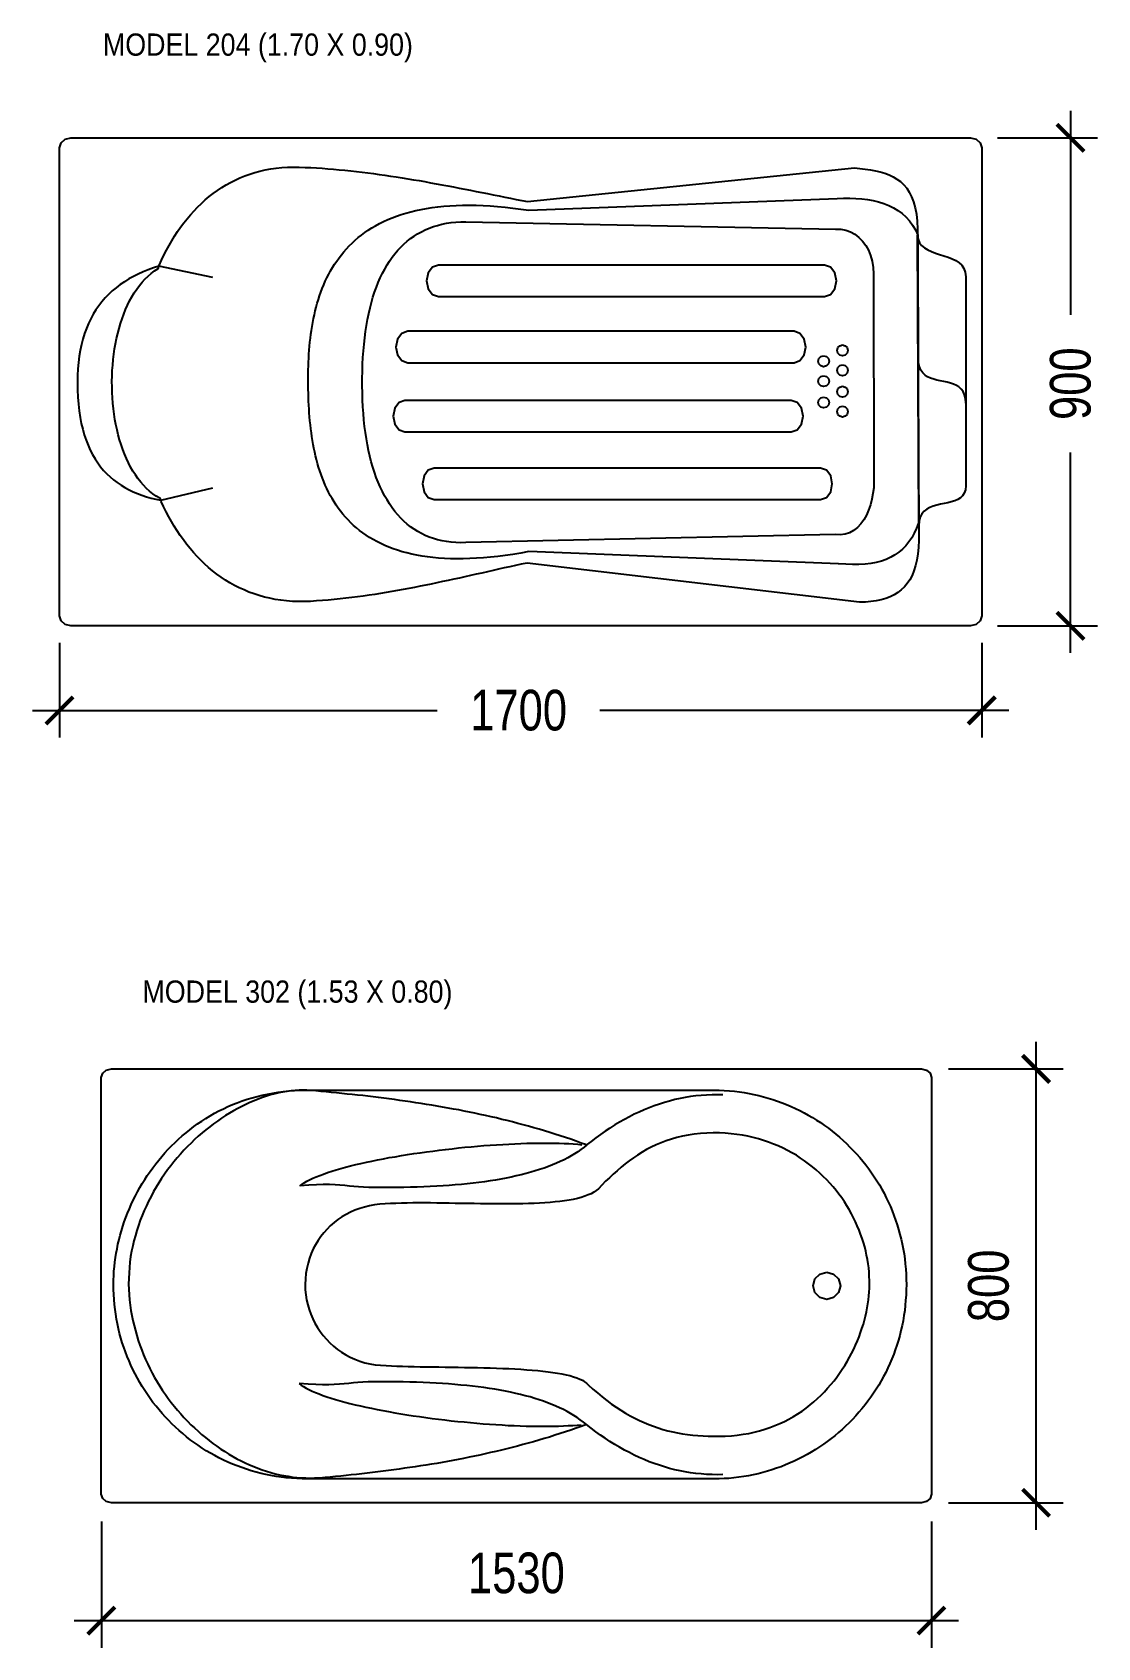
# Model space of a CAD drawing. Header units: millimetres. Extents: x 2134 to 13747, y 1479 to 10829.
# Drawn here: x 4362 to 6326, y 3702 to 6682 of the extents above; entities that cross this region are included whole.
import ezdxf
from ezdxf.enums import TextEntityAlignment as Align

# ---------------------------------------------------------------- set-up
doc = ezdxf.new("R2010")
doc.units = ezdxf.units.MM
doc.layers.add('dim', color=4, linetype='Continuous', lineweight=18)
doc.layers.add('dwgmodels.com', color=250, linetype='Continuous')
doc.layers.add('Text', color=3, linetype='Continuous', plot=False)
doc.styles.add('KOTE', font='romrust.shx', dxfattribs={"width": 0.8})
doc.styles.add('SN0', font='Arial')
doc.dimstyles.new('cad-block.com 50', dxfattribs={"dimscale": 50, "dimtxt": 1.5, "dimasz": 1, "dimexe": 1, "dimexo": 1, "dimgap": 1, "dimtad": 1, "dimdec": 0, "dimzin": 1, "dimdsep": 46, "dimtxsty": 'KOTE', "dimblk": 'ARCHTICK', "dimcen": 0, "dimdle": 1, "dimclrd": 4, "dimclre": 4, "dimclrt": 7, "dimadec": 0, "dimazin": 0, "dimtfac": 0.666667, "dimtdec": 0, "dimtix": 1, "dimtmove": 2, "dimatfit": 0, "dimfxl": 1, "dimtvp": 1, "dimtolj": 1, "dimarcsym": 0})

# ---------------------------------------------------------------- blocks, each defined once
blk = doc.blocks.new('Modelo 204')
at = {"color": 0}
for points in [[(-6.610547, 1.771655), (-0.082366, 1.771655), (-0.040875, 1.761676), (-0.011286, 1.735514), (0, 1.698829), (0, -1.698829), (-0.011286, -1.735514), (-0.040875, -1.761677), (-0.082366, -1.771656), (-6.610547, -1.771656), (-6.652038, -1.761677), (-6.681627, -1.735514), (-6.692913, -1.698829), (-6.692913, 1.698829), (-6.681627, 1.735514), (-6.652038, 1.761676), (-6.610547, 1.771655)], [(-4.952319, 1.559482), (-4.910917, 1.557925), (-4.869515, 1.555984), (-4.828113, 1.553671), (-4.786711, 1.550997), (-4.745309, 1.547973), (-4.703906, 1.544611), (-4.662504, 1.540921), (-4.621102, 1.536915), (-4.579699, 1.532604), (-4.538297, 1.527999), (-4.496894, 1.523112), (-4.455491, 1.517954), (-4.414088, 1.512536), (-4.372685, 1.506869), (-4.331282, 1.500964), (-4.289879, 1.494833), (-4.248476, 1.488487), (-4.207073, 1.481937), (-4.16567, 1.475194), (-4.124266, 1.46827), (-4.082863, 1.461176), (-4.041459, 1.453923), (-4.000056, 1.446522), (-3.958652, 1.438984), (-3.917248, 1.431322), (-3.875845, 1.423545), (-3.834441, 1.415665), (-3.793037, 1.407693), (-3.751633, 1.399641), (-3.710229, 1.39152), (-3.668825, 1.383341), (-3.627421, 1.375116), (-3.586016, 1.366854), (-3.544612, 1.358569), (-3.503208, 1.35027), (-3.461803, 1.34197), (-3.420399, 1.333679), (-3.378994, 1.325408), (-3.337589, 1.31717), (-3.296185, 1.308974), (-3.296185, 1.308974), (-0.923854, 1.555033), (-0.883938, 1.550295), (-0.845192, 1.54515), (-0.80772, 1.539302), (-0.771624, 1.532457), (-0.737009, 1.52432), (-0.703976, 1.514595), (-0.67263, 1.502988), (-0.643074, 1.489202), (-0.61541, 1.472944), (-0.589742, 1.453917), (-0.566173, 1.431828), (-0.544806, 1.40638), (-0.525745, 1.377278), (-0.509092, 1.344228), (-0.49495, 1.306934), (-0.483424, 1.265101), (-0.474616, 1.218435), (-0.468629, 1.166639), (-0.465567, 1.109419), (-0.465567, 1.109419), (-0.45587, -1.094435), (-0.456173, -1.149781), (-0.45879, -1.201304), (-0.463709, -1.249115), (-0.470916, -1.293322), (-0.480397, -1.334035), (-0.492139, -1.371363), (-0.506129, -1.405416), (-0.522353, -1.436304), (-0.540798, -1.464135), (-0.561451, -1.489019), (-0.584299, -1.511067), (-0.609327, -1.530386), (-0.636523, -1.547087), (-0.665873, -1.56128), (-0.697364, -1.573072), (-0.730982, -1.582575), (-0.766715, -1.589898), (-0.804548, -1.595149), (-0.844469, -1.598439), (-0.886464, -1.599876), (-3.300019, -1.315309), (-3.341385, -1.324217), (-3.382641, -1.333198), (-3.423796, -1.342237), (-3.464859, -1.351324), (-3.50584, -1.360443), (-3.546747, -1.369582), (-3.58759, -1.378727), (-3.628377, -1.387866), (-3.669119, -1.396985), (-3.709824, -1.406071), (-3.750501, -1.415111), (-3.79116, -1.424091), (-3.83181, -1.432999), (-3.87246, -1.441821), (-3.913118, -1.450543), (-3.953796, -1.459153), (-3.9945, -1.467638), (-4.035242, -1.475984), (-4.076029, -1.484178), (-4.116871, -1.492206), (-4.157778, -1.500056), (-4.198758, -1.507715), (-4.23982, -1.515168), (-4.280974, -1.522404), (-4.32223, -1.529408), (-4.363595, -1.536168), (-4.40508, -1.54267), (-4.446693, -1.548901), (-4.488444, -1.554848), (-4.530341, -1.560498), (-4.572395, -1.565837), (-4.614614, -1.570852), (-4.657007, -1.57553), (-4.699584, -1.579858), (-4.742354, -1.583823), (-4.785325, -1.58741), (-4.828508, -1.590608), (-4.871911, -1.593403), (-4.915543, -1.595782), (-4.915543, -1.595782), (-4.9594, -1.595663), (-5.00245, -1.593932), (-5.044692, -1.590621), (-5.086128, -1.585759), (-5.126757, -1.579377), (-5.166579, -1.571504), (-5.205594, -1.562171), (-5.243803, -1.551408), (-5.281204, -1.539246), (-5.3178, -1.525714), (-5.353588, -1.510842), (-5.388571, -1.494661), (-5.422746, -1.477202), (-5.456116, -1.458493), (-5.488679, -1.438567), (-5.520436, -1.417451), (-5.551386, -1.395178), (-5.581531, -1.371777), (-5.61087, -1.347277), (-5.639402, -1.321711), (-5.667129, -1.295107), (-5.69405, -1.267495), (-5.720165, -1.238907), (-5.745474, -1.209372), (-5.769977, -1.17892), (-5.793675, -1.147583), (-5.816568, -1.115388), (-5.838654, -1.082368), (-5.859936, -1.048552), (-5.880412, -1.013971), (-5.900083, -0.978654), (-5.918948, -0.942632), (-5.937008, -0.905935), (-5.954263, -0.868593), (-5.956834, -0.859823), (-5.959377, -0.851021), (-5.964748, -0.844695), (-5.990337, -0.829435), (-6.014941, -0.812338), (-6.038562, -0.793475), (-6.061199, -0.772918), (-6.082853, -0.750738), (-6.103525, -0.727007), (-6.123216, -0.701795), (-6.141925, -0.675175), (-6.159655, -0.647218), (-6.176405, -0.617996), (-6.192176, -0.587579), (-6.206969, -0.55604), (-6.220783, -0.523449), (-6.233621, -0.489879), (-6.245483, -0.4554), (-6.256368, -0.420085), (-6.266279, -0.384004), (-6.275215, -0.34723), (-6.283177, -0.309833), (-6.290165, -0.271885), (-6.296182, -0.233457), (-6.301226, -0.194621), (-6.305298, -0.155449), (-6.3084, -0.116012), (-6.310532, -0.076381), (-6.311694, -0.036627), (-6.311888, 0.003177), (-6.311113, 0.04296), (-6.309371, 0.082652), (-6.306661, 0.122179), (-6.302986, 0.161472), (-6.298344, 0.200458), (-6.292738, 0.239066), (-6.286167, 0.277225), (-6.278633, 0.314863), (-6.270135, 0.351908), (-6.260674, 0.38829), (-6.250252, 0.423936), (-6.238869, 0.458776), (-6.226525, 0.492738), (-6.213221, 0.525749), (-6.198957, 0.55774), (-6.183735, 0.588638), (-6.167554, 0.618373), (-6.150417, 0.646871), (-6.132322, 0.674063), (-6.113271, 0.699877), (-6.093265, 0.72424), (-6.072303, 0.747082), (-6.050388, 0.768332), (-6.027518, 0.787917), (-6.003696, 0.805766), (-5.978921, 0.821809), (-5.973677, 0.8283), (-5.97122, 0.83713), (-5.968732, 0.845931), (-5.952147, 0.883165), (-5.934754, 0.91974), (-5.916555, 0.955625), (-5.897548, 0.990789), (-5.877734, 1.025202), (-5.857113, 1.058834), (-5.835685, 1.091653), (-5.81345, 1.123631), (-5.790408, 1.154735), (-5.76656, 1.184936), (-5.741905, 1.214203), (-5.716443, 1.242506), (-5.690174, 1.269814), (-5.663099, 1.296097), (-5.635217, 1.321323), (-5.606529, 1.345464), (-5.577035, 1.368487), (-5.546734, 1.390364), (-5.515628, 1.411062), (-5.483714, 1.430553), (-5.450995, 1.448805), (-5.41747, 1.465787), (-5.383139, 1.48147), (-5.348002, 1.495822), (-5.312059, 1.508814), (-5.27531, 1.520415), (-5.237755, 1.530594), (-5.199395, 1.539321), (-5.160229, 1.546566), (-5.120258, 1.552297), (-5.079481, 1.556485), (-5.037899, 1.559099), (-4.995511, 1.560108), (-4.952319, 1.559482)], [(-3.285795, 1.246714), (-1.048252, 1.331226), (-1.002893, 1.333032), (-0.958156, 1.333319), (-0.914193, 1.331954), (-0.871156, 1.328804), (-0.829197, 1.323738), (-0.788466, 1.316622), (-0.749116, 1.307324), (-0.711299, 1.295712), (-0.675166, 1.281652), (-0.640868, 1.265012), (-0.608558, 1.24566), (-0.578387, 1.223462), (-0.550506, 1.198287), (-0.525068, 1.170002), (-0.502224, 1.138474), (-0.482126, 1.103571), (-0.464925, 1.065159), (-0.458838, -1.023518), (-0.473363, -1.062135), (-0.489775, -1.097975), (-0.508111, -1.131071), (-0.528408, -1.161455), (-0.550702, -1.18916), (-0.575031, -1.214219), (-0.601431, -1.236664), (-0.62994, -1.256529), (-0.660594, -1.273844), (-0.693431, -1.288644), (-0.728486, -1.300961), (-0.765798, -1.310827), (-0.805403, -1.318275), (-0.847337, -1.323339), (-0.891639, -1.326049), (-0.938344, -1.32644), (-0.98749, -1.324543), (-1.039114, -1.320392), (-1.039114, -1.320392), (-3.286464, -1.23262), (-3.345062, -1.243015), (-3.402226, -1.252204), (-3.457973, -1.260206), (-3.512321, -1.267039), (-3.565287, -1.272723), (-3.61689, -1.277277), (-3.667146, -1.280719), (-3.716073, -1.283069), (-3.763689, -1.284344), (-3.810012, -1.284565), (-3.855058, -1.28375), (-3.898846, -1.281919), (-3.941393, -1.279089), (-3.982716, -1.27528), (-4.022834, -1.27051), (-4.061764, -1.2648), (-4.099523, -1.258167), (-4.136129, -1.25063), (-4.171599, -1.242209), (-4.205952, -1.232922), (-4.239204, -1.222789), (-4.271374, -1.211827), (-4.302478, -1.200057), (-4.332535, -1.187497), (-4.361562, -1.174165), (-4.389576, -1.160082), (-4.416596, -1.145265), (-4.442638, -1.129733), (-4.46772, -1.113507), (-4.491861, -1.096603), (-4.515076, -1.079042), (-4.537385, -1.060843), (-4.558805, -1.042023), (-4.579352, -1.022603), (-4.599046, -1.0026), (-4.617902, -0.982035), (-4.63594, -0.960925), (-4.653176, -0.939291), (-4.669628, -0.917149), (-4.685314, -0.894521), (-4.70025, -0.871424), (-4.714456, -0.847877), (-4.727948, -0.823899), (-4.740744, -0.79951), (-4.752861, -0.774728), (-4.764318, -0.749572), (-4.775131, -0.724061), (-4.785318, -0.698214), (-4.794898, -0.67205), (-4.803886, -0.645587), (-4.812302, -0.618845), (-4.820162, -0.591842), (-4.827484, -0.564598), (-4.834286, -0.537132), (-4.840585, -0.509461), (-4.846399, -0.481606), (-4.851745, -0.453584), (-4.856641, -0.425416), (-4.861105, -0.39712), (-4.865154, -0.368714), (-4.868806, -0.340219), (-4.872078, -0.311651), (-4.874988, -0.283032), (-4.877553, -0.254379), (-4.879791, -0.225711), (-4.88172, -0.197048), (-4.883357, -0.168407), (-4.88472, -0.139809), (-4.885826, -0.111272), (-4.886693, -0.082815), (-4.887338, -0.054457), (-4.88778, -0.026216), (-4.888035, 0.001888), (-4.888035, 0.001888), (-4.888086, 0.030171), (-4.887888, 0.058587), (-4.887425, 0.087115), (-4.886679, 0.115737), (-4.885632, 0.144433), (-4.884269, 0.173185), (-4.882571, 0.201973), (-4.88052, 0.230778), (-4.878101, 0.259582), (-4.875294, 0.288364), (-4.872084, 0.317107), (-4.868452, 0.34579), (-4.864382, 0.374395), (-4.859856, 0.402903), (-4.854857, 0.431295), (-4.849368, 0.459551), (-4.84337, 0.487653), (-4.836848, 0.515581), (-4.829783, 0.543317), (-4.822158, 0.57084), (-4.813957, 0.598133), (-4.805161, 0.625176), (-4.795754, 0.65195), (-4.785717, 0.678436), (-4.775035, 0.704615), (-4.763689, 0.730467), (-4.751662, 0.755974), (-4.738937, 0.781117), (-4.725497, 0.805876), (-4.711324, 0.830233), (-4.6964, 0.854168), (-4.68071, 0.877662), (-4.664235, 0.900696), (-4.646958, 0.923252), (-4.628861, 0.945309), (-4.609929, 0.966849), (-4.590142, 0.987853), (-4.569484, 1.008302), (-4.547938, 1.028177), (-4.525485, 1.047458), (-4.50211, 1.066127), (-4.477795, 1.084164), (-4.452521, 1.10155), (-4.426273, 1.118266), (-4.399033, 1.134294), (-4.370782, 1.149614), (-4.341505, 1.164207), (-4.311184, 1.178054), (-4.279801, 1.191135), (-4.24734, 1.203432), (-4.213782, 1.214926), (-4.179111, 1.225598), (-4.143309, 1.235428), (-4.106359, 1.244397), (-4.068244, 1.252487), (-4.028946, 1.259678), (-3.988448, 1.265951), (-3.946733, 1.271287), (-3.903784, 1.275667), (-3.859582, 1.279072), (-3.814112, 1.281483), (-3.767355, 1.282881), (-3.719294, 1.283246), (-3.669912, 1.28256), (-3.619192, 1.280804), (-3.567116, 1.277957), (-3.513667, 1.274002), (-3.458827, 1.26892), (-3.402581, 1.26269), (-3.344909, 1.255295), (-3.285795, 1.246714), (-3.285795, 1.246714)], [(-3.743917, 1.16338), (-1.060752, 1.109703), (-1.023137, 1.108649), (-0.987128, 1.101749), (-0.953044, 1.089335), (-0.921202, 1.07174), (-0.891921, 1.049297), (-0.865519, 1.022339), (-0.842315, 0.991197), (-0.822625, 0.956205), (-0.80677, 0.917696), (-0.795066, 0.876001), (-0.787831, 0.831454), (-0.785385, 0.784388), (-0.782212, -0.727179), (-0.784405, -0.76913), (-0.789429, -0.811056), (-0.79727, -0.852398), (-0.807913, -0.892597), (-0.821341, -0.931092), (-0.837541, -0.967324), (-0.856495, -1.000734), (-0.87819, -1.03076), (-0.902608, -1.056844), (-0.929736, -1.078427), (-0.959558, -1.094947), (-0.992058, -1.105845), (-1.027221, -1.110562), (-1.065031, -1.108538), (-3.744653, -1.167042), (-3.780928, -1.167762), (-3.816287, -1.166821), (-3.850731, -1.164235), (-3.884263, -1.160024), (-3.916883, -1.154205), (-3.948592, -1.146797), (-3.979393, -1.137818), (-4.009287, -1.127286), (-4.038274, -1.115221), (-4.066357, -1.101639), (-4.093537, -1.086559), (-4.119814, -1.07), (-4.145191, -1.05198), (-4.169669, -1.032517), (-4.193249, -1.01163), (-4.215933, -0.989336), (-4.237722, -0.965655), (-4.258617, -0.940604), (-4.27862, -0.914201), (-4.297732, -0.886466), (-4.315955, -0.857416), (-4.33329, -0.827069), (-4.349738, -0.795445), (-4.3653, -0.76256), (-4.379979, -0.728434), (-4.393775, -0.693085), (-4.40669, -0.656531), (-4.418725, -0.61879), (-4.429881, -0.579881), (-4.440161, -0.539822), (-4.449565, -0.498632), (-4.458095, -0.456328), (-4.465751, -0.412928), (-4.472537, -0.368452), (-4.478452, -0.322918), (-4.483498, -0.276343), (-4.487677, -0.228746), (-4.49099, -0.180146), (-4.493439, -0.13056), (-4.495024, -0.080008), (-4.495748, -0.028506), (-4.495748, -0.028506), (-4.495638, 0.024682), (-4.4947, 0.076797), (-4.492931, 0.127827), (-4.490329, 0.177763), (-4.48689, 0.226594), (-4.482611, 0.27431), (-4.47749, 0.320902), (-4.471522, 0.366358), (-4.464706, 0.410669), (-4.457038, 0.453824), (-4.448516, 0.495812), (-4.439135, 0.536625), (-4.428894, 0.576252), (-4.417788, 0.614682), (-4.405816, 0.651904), (-4.392974, 0.68791), (-4.37926, 0.722689), (-4.364669, 0.75623), (-4.349199, 0.788523), (-4.332848, 0.819559), (-4.315612, 0.849326), (-4.297488, 0.877815), (-4.278473, 0.905015), (-4.258564, 0.930916), (-4.237758, 0.955509), (-4.216052, 0.978781), (-4.193443, 1.000725), (-4.169929, 1.021329), (-4.145505, 1.040582), (-4.12017, 1.058476), (-4.093919, 1.074999), (-4.066751, 1.090141), (-4.038661, 1.103893), (-4.009648, 1.116243), (-3.979708, 1.127182), (-3.948837, 1.1367), (-3.917034, 1.144785), (-3.884295, 1.151429), (-3.850616, 1.156621), (-3.815996, 1.16035), (-3.78043, 1.162606), (-3.743917, 1.16338), (-3.743917, 1.16338)], [(-0.465637, 1.066163), (-0.46208, 1.035979), (-0.452136, 1.010753), (-0.436656, 0.989804), (-0.416493, 0.972448), (-0.392498, 0.958003), (-0.365525, 0.945787), (-0.336426, 0.935118), (-0.306052, 0.925312), (-0.275256, 0.915689), (-0.24489, 0.905564), (-0.215807, 0.894256), (-0.188858, 0.881082), (-0.164895, 0.865361), (-0.144772, 0.846408), (-0.129339, 0.823543), (-0.11945, 0.796083), (-0.115956, 0.763344), (-0.115956, -0.753644), (-0.118758, -0.782854), (-0.126617, -0.806835), (-0.13894, -0.826238), (-0.15513, -0.841716), (-0.17459, -0.853919), (-0.196726, -0.863501), (-0.220942, -0.871113), (-0.246641, -0.877407), (-0.273229, -0.883035), (-0.300109, -0.888648), (-0.326684, -0.8949), (-0.352361, -0.902442), (-0.376542, -0.911925), (-0.398633, -0.924002), (-0.418036, -0.939325), (-0.434157, -0.958545), (-0.446399, -0.982315), (-0.454168, -1.011287), (-0.456866, -1.046112), (-0.456866, -1.046112), (-0.465637, 1.066163)], [(-5.972515, 0.841057), (-6.011749, 0.828312), (-6.049804, 0.814435), (-6.086662, 0.799409), (-6.122302, 0.783214), (-6.156707, 0.765833), (-6.189857, 0.747247), (-6.221733, 0.727438), (-6.252315, 0.706388), (-6.281585, 0.684078), (-6.309524, 0.660489), (-6.336112, 0.635604), (-6.36133, 0.609404), (-6.38516, 0.581871), (-6.407582, 0.552986), (-6.428577, 0.522731), (-6.448125, 0.491088), (-6.466209, 0.458038), (-6.482808, 0.423563), (-6.497904, 0.387645), (-6.511477, 0.350265), (-6.523509, 0.311406), (-6.53398, 0.271047), (-6.542871, 0.229172), (-6.550163, 0.185762), (-6.555837, 0.140798), (-6.559874, 0.094263), (-6.562255, 0.046137), (-6.56296, -0.003597)], [(-5.578882, 0.757151), (-5.972515, 0.841057)], [(-1.140161, 0.847577), (-3.943275, 0.847577), (-3.986447, 0.831909), (-4.017236, 0.790832), (-4.02898, 0.733238), (-4.02898, 0.73323), (-4.017236, 0.675636), (-3.986447, 0.634559), (-3.943275, 0.618891), (-1.140161, 0.618891), (-1.096992, 0.634559), (-1.066204, 0.675636), (-1.05446, 0.73323), (-1.05446, 0.733238), (-1.066204, 0.790832), (-1.096992, 0.831909), (-1.140161, 0.847577)], [(-1.362385, 0.367573), (-4.1655, 0.367573), (-4.20867, 0.351905), (-4.23946, 0.310828), (-4.251204, 0.253234), (-4.251204, 0.253226), (-4.23946, 0.195632), (-4.20867, 0.154555), (-4.1655, 0.138888), (-1.362385, 0.138888), (-1.319216, 0.154555), (-1.288425, 0.195632), (-1.276681, 0.253226), (-1.276681, 0.253234), (-1.288425, 0.310828), (-1.319216, 0.351905), (-1.362385, 0.367573)], [(-1.010598, 0.268191), (-0.990755, 0.262803), (-0.976617, 0.248665), (-0.971228, 0.228821), (-0.976617, 0.208978), (-0.990755, 0.19484), (-1.010598, 0.189451), (-1.030443, 0.19484), (-1.04458, 0.208978), (-1.049968, 0.228821), (-1.04458, 0.248665), (-1.030443, 0.262803), (-1.010598, 0.268191)], [(-1.14748, 0.189293), (-1.127637, 0.183905), (-1.113499, 0.169768), (-1.10811, 0.149923), (-1.113499, 0.13008), (-1.127637, 0.115942), (-1.14748, 0.110553), (-1.167325, 0.115942), (-1.181462, 0.13008), (-1.18685, 0.149923), (-1.181462, 0.169768), (-1.167325, 0.183905), (-1.14748, 0.189293)], [(-1.010598, 0.123419), (-0.990755, 0.118031), (-0.976617, 0.103894), (-0.971228, 0.084049), (-0.976617, 0.064206), (-0.990755, 0.050068), (-1.010598, 0.044679), (-1.030443, 0.050068), (-1.04458, 0.064206), (-1.049968, 0.084049), (-1.04458, 0.103894), (-1.030443, 0.118031), (-1.010598, 0.123419)], [(-0.116728, -0.15429), (-0.118869, -0.121172), (-0.125267, -0.093449), (-0.135476, -0.070546), (-0.14905, -0.05189), (-0.165543, -0.036904), (-0.184508, -0.025016), (-0.2055, -0.015649), (-0.228072, -0.00823), (-0.251778, -0.002184), (-0.276173, 0.003063), (-0.300809, 0.008087), (-0.325241, 0.013461), (-0.349023, 0.01976), (-0.371708, 0.027559), (-0.392851, 0.037433), (-0.412005, 0.049955), (-0.428724, 0.0657), (-0.442562, 0.085244), (-0.453074, 0.10916), (-0.459812, 0.138023), (-0.46233, 0.172407)], [(-1.14748, 0.044521), (-1.127637, 0.039133), (-1.113499, 0.024996), (-1.10811, 0.005151), (-1.113499, -0.014692), (-1.127637, -0.02883), (-1.14748, -0.034219), (-1.167325, -0.02883), (-1.181462, -0.014692), (-1.18685, 0.005151), (-1.181462, 0.024996), (-1.167325, 0.039133), (-1.14748, 0.044521)], [(-6.56296, -0.003597), (-6.562147, -0.058699), (-6.559717, -0.111585), (-6.555701, -0.162297), (-6.550128, -0.210875), (-6.543029, -0.257361), (-6.534433, -0.301795), (-6.524371, -0.344219), (-6.512872, -0.384674), (-6.499966, -0.423199), (-6.485683, -0.459838), (-6.470053, -0.49463), (-6.453106, -0.527617), (-6.434872, -0.558839), (-6.415381, -0.588338), (-6.394663, -0.616155), (-6.372747, -0.642331), (-6.349664, -0.666906), (-6.325444, -0.689923), (-6.300116, -0.711421), (-6.27371, -0.731442), (-6.246257, -0.750027), (-6.217787, -0.767217), (-6.188328, -0.783053), (-6.157912, -0.797576), (-6.126568, -0.810827), (-6.094326, -0.822847), (-6.061215, -0.833678), (-6.027267, -0.843359), (-5.992511, -0.851932), (-5.956976, -0.859439)], [(-1.14748, -0.110707), (-1.127637, -0.116095), (-1.113499, -0.130232), (-1.10811, -0.150077), (-1.113499, -0.16992), (-1.127637, -0.184058), (-1.14748, -0.189447), (-1.167325, -0.184058), (-1.181462, -0.16992), (-1.18685, -0.150077), (-1.181462, -0.130232), (-1.167325, -0.116095), (-1.14748, -0.110707)], [(-1.010598, -0.031809), (-0.990755, -0.037197), (-0.976617, -0.051335), (-0.971228, -0.071179), (-0.976617, -0.091022), (-0.990755, -0.10516), (-1.010598, -0.110549), (-1.030443, -0.10516), (-1.04458, -0.091022), (-1.049968, -0.071179), (-1.04458, -0.051335), (-1.030443, -0.037197), (-1.010598, -0.031809)], [(-1.382551, -0.134211), (-4.185665, -0.134211), (-4.228837, -0.149879), (-4.259626, -0.190955), (-4.27137, -0.248549), (-4.27137, -0.248557), (-4.259626, -0.306152), (-4.228837, -0.347228), (-4.185665, -0.362896), (-1.382551, -0.362896), (-1.339381, -0.347228), (-1.308591, -0.306152), (-1.296846, -0.248557), (-1.296846, -0.248549), (-1.308591, -0.190955), (-1.339381, -0.149879), (-1.382551, -0.134211)], [(-1.010598, -0.176581), (-0.990755, -0.181969), (-0.976617, -0.196106), (-0.971228, -0.215951), (-0.976617, -0.235794), (-0.990755, -0.249932), (-1.010598, -0.255321), (-1.030443, -0.249932), (-1.04458, -0.235794), (-1.049968, -0.215951), (-1.04458, -0.196106), (-1.030443, -0.181969), (-1.010598, -0.176581)], [(-1.170413, -0.625313), (-3.973527, -0.625313), (-4.016697, -0.640982), (-4.047487, -0.68206), (-4.059232, -0.739656), (-4.059232, -0.73966), (-4.047487, -0.797255), (-4.016697, -0.838333), (-3.973527, -0.854002), (-1.170413, -0.854002), (-1.127241, -0.838333), (-1.096452, -0.797255), (-1.084708, -0.73966), (-1.084708, -0.739656), (-1.096452, -0.68206), (-1.127241, -0.640982), (-1.170413, -0.625313)], [(-5.956976, -0.859439), (-5.578882, -0.769939)]]:
    blk.add_lwpolyline(points, dxfattribs=at)
blk = doc.blocks.new('_ArchTick')
at = {"color": 0, "linetype": 'ByBlock', "const_width": 0.15}
blk.add_lwpolyline([(-0.5, -0.5), (0.5, 0.5)], dxfattribs=at)
blk = doc.blocks.new('*D40')
at = {"layer": 'Defpoints', "color": 0, "transparency": 16777216}
for p in [(4412, 5605.5), (6112, 5605.5), (6112, 5431.1)]:
    blk.add_point(p, dxfattribs=at)
at = {"layer": 'dim', "color": 4, "lineweight": -2, "transparency": 16777216}
for p, q in [((4412, 5555.5), (4412, 5381.1)), ((6112, 5555.5), (6112, 5381.1)), ((4362, 5431.1), (5108.3, 5431.1)), ((6162, 5431.1), (5408.3, 5431.1))]:
    blk.add_line(p, q, dxfattribs=at)
at = {"layer": 'dim', "color": 4, "lineweight": -2, "transparency": 16777216, "xscale": 50, "yscale": 50, "zscale": 50, "rotation": 180}
blk.add_blockref('_ArchTick', (4412, 5431.1), dxfattribs=at)
at = {"layer": 'dim', "color": 4, "lineweight": -2, "transparency": 16777216, "xscale": 50, "yscale": 50, "zscale": 50}
blk.add_blockref('_ArchTick', (6112, 5431.1), dxfattribs=at)
at = {"layer": 'dim', "color": 7, "transparency": 16777216, "insert": (5258.3, 5431.1), "char_height": 75, "attachment_point": 5, "style": 'KOTE'}
blk.add_mtext('\\A1;1700', dxfattribs=at)
blk = doc.blocks.new('*D41')
at = {"layer": 'Defpoints', "color": 0, "transparency": 16777216}
for p in [(6091.1, 6487), (6091.1, 5587), (6275.6, 5587)]:
    blk.add_point(p, dxfattribs=at)
at = {"layer": 'dim', "color": 4, "lineweight": -2, "transparency": 16777216}
for p, q in [((6275.6, 6537), (6275.6, 6160.9)), ((6141.1, 6487), (6325.6, 6487)), ((6275.6, 5537), (6275.6, 5906.6)), ((6141.1, 5587), (6325.6, 5587))]:
    blk.add_line(p, q, dxfattribs=at)
at = {"layer": 'dim', "color": 4, "lineweight": -2, "transparency": 16777216, "xscale": 50, "yscale": 50, "zscale": 50}
for p, rotation in [((6275.6, 6487), 90), ((6275.6, 5587), 270)]:
    blk.add_blockref('_ArchTick', p, dxfattribs=dict(at, rotation=rotation))
at = {"layer": 'dim', "color": 7, "transparency": 16777216, "insert": (6275.6, 6033.7), "char_height": 75, "attachment_point": 5, "rotation": 90, "style": 'KOTE'}
blk.add_mtext('\\A1;900', dxfattribs=at)
blk = doc.blocks.new('modelo 302')
at = {"color": 0}
for points in [[(-5.951, 1.575), (-0.072, 1.575), (-0.036, 1.566), (-0.01, 1.544), (0, 1.513), (0, -1.513), (-0.01, -1.544), (-0.036, -1.566), (-0.072, -1.575), (-5.951, -1.575), (-5.988, -1.566), (-6.014, -1.544), (-6.024, -1.513), (-6.024, 1.513), (-6.014, 1.544), (-5.988, 1.566), (-5.951, 1.575)], [(-4.539, 1.421), (-1.577, 1.421), (-1.54, 1.42), (-1.503, 1.419), (-1.466, 1.416), (-1.43, 1.413), (-1.394, 1.408), (-1.358, 1.403), (-1.323, 1.397), (-1.288, 1.39), (-1.253, 1.382), (-1.218, 1.373), (-1.184, 1.364), (-1.15, 1.353), (-1.117, 1.342), (-1.084, 1.33), (-1.051, 1.317), (-1.019, 1.303), (-0.987, 1.288), (-0.955, 1.273), (-0.924, 1.257), (-0.894, 1.24), (-0.864, 1.222), (-0.834, 1.204), (-0.805, 1.185), (-0.776, 1.165), (-0.748, 1.145), (-0.721, 1.124), (-0.694, 1.102), (-0.667, 1.079), (-0.641, 1.056), (-0.616, 1.033), (-0.591, 1.008), (-0.567, 0.983), (-0.543, 0.958), (-0.52, 0.932), (-0.498, 0.905), (-0.476, 0.878), (-0.455, 0.85), (-0.435, 0.821), (-0.415, 0.792), (-0.397, 0.763), (-0.378, 0.733), (-0.361, 0.703), (-0.344, 0.672), (-0.328, 0.64), (-0.313, 0.609), (-0.298, 0.576), (-0.285, 0.544), (-0.272, 0.511), (-0.26, 0.477), (-0.249, 0.443), (-0.238, 0.409), (-0.229, 0.374), (-0.22, 0.339), (-0.212, 0.304), (-0.205, 0.268), (-0.199, 0.232), (-0.194, 0.195), (-0.19, 0.159), (-0.186, 0.122), (-0.184, 0.085), (-0.183, 0.047), (-0.182, 0.009), (-0.182, 0.009), (-0.183, -0.029), (-0.184, -0.067), (-0.187, -0.105), (-0.19, -0.143), (-0.194, -0.18), (-0.2, -0.216), (-0.206, -0.253), (-0.213, -0.289), (-0.221, -0.325), (-0.23, -0.36), (-0.239, -0.395), (-0.25, -0.43), (-0.262, -0.464), (-0.274, -0.497), (-0.287, -0.531), (-0.301, -0.564), (-0.316, -0.596), (-0.331, -0.628), (-0.348, -0.659), (-0.365, -0.69), (-0.382, -0.721), (-0.401, -0.75), (-0.42, -0.78), (-0.44, -0.809), (-0.461, -0.837), (-0.482, -0.865), (-0.504, -0.892), (-0.526, -0.918), (-0.549, -0.944), (-0.573, -0.97), (-0.598, -0.995), (-0.623, -1.019), (-0.648, -1.042), (-0.674, -1.065), (-0.701, -1.088), (-0.728, -1.109), (-0.756, -1.13), (-0.784, -1.15), (-0.813, -1.17), (-0.842, -1.189), (-0.872, -1.207), (-0.902, -1.224), (-0.932, -1.241), (-0.963, -1.257), (-0.995, -1.272), (-1.026, -1.286), (-1.058, -1.3), (-1.091, -1.313), (-1.124, -1.325), (-1.157, -1.336), (-1.19, -1.346), (-1.224, -1.356), (-1.258, -1.364), (-1.293, -1.372), (-1.327, -1.379), (-1.362, -1.385), (-1.398, -1.39), (-1.433, -1.394), (-1.469, -1.398), (-1.504, -1.4), (-1.54, -1.402), (-1.577, -1.402), (-1.577, -1.402), (-4.528, -1.402), (-4.567, -1.402), (-4.606, -1.4), (-4.644, -1.397), (-4.682, -1.394), (-4.719, -1.389), (-4.756, -1.384), (-4.793, -1.377), (-4.83, -1.37), (-4.865, -1.362), (-4.901, -1.353), (-4.936, -1.343), (-4.971, -1.332), (-5.005, -1.32), (-5.039, -1.307), (-5.072, -1.294), (-5.105, -1.28), (-5.138, -1.265), (-5.17, -1.249), (-5.201, -1.232), (-5.232, -1.215), (-5.262, -1.197), (-5.292, -1.178), (-5.321, -1.158), (-5.35, -1.138), (-5.378, -1.117), (-5.406, -1.096), (-5.433, -1.073), (-5.46, -1.05), (-5.485, -1.027), (-5.511, -1.003), (-5.535, -0.978), (-5.559, -0.953), (-5.583, -0.927), (-5.605, -0.9), (-5.627, -0.873), (-5.649, -0.846), (-5.669, -0.818), (-5.689, -0.789), (-5.709, -0.76), (-5.727, -0.731), (-5.745, -0.701), (-5.762, -0.67), (-5.779, -0.639), (-5.794, -0.608), (-5.809, -0.577), (-5.823, -0.544), (-5.836, -0.512), (-5.849, -0.479), (-5.861, -0.446), (-5.872, -0.413), (-5.882, -0.379), (-5.891, -0.345), (-5.899, -0.311), (-5.907, -0.276), (-5.913, -0.241), (-5.919, -0.206), (-5.924, -0.171), (-5.928, -0.135), (-5.931, -0.099), (-5.934, -0.063), (-5.935, -0.027), (-5.935, 0.009), (-5.935, 0.009), (-5.935, 0.042), (-5.934, 0.074), (-5.932, 0.107), (-5.929, 0.14), (-5.925, 0.172), (-5.921, 0.205), (-5.916, 0.238), (-5.91, 0.27), (-5.903, 0.303), (-5.895, 0.336), (-5.887, 0.368), (-5.878, 0.4), (-5.868, 0.433), (-5.857, 0.465), (-5.846, 0.497), (-5.833, 0.528), (-5.82, 0.56), (-5.807, 0.591), (-5.792, 0.622), (-5.777, 0.653), (-5.761, 0.683), (-5.744, 0.713), (-5.727, 0.743), (-5.708, 0.772), (-5.69, 0.801), (-5.67, 0.83), (-5.65, 0.858), (-5.629, 0.886), (-5.607, 0.913), (-5.585, 0.94), (-5.562, 0.966), (-5.538, 0.992), (-5.514, 1.017), (-5.489, 1.042), (-5.463, 1.066), (-5.436, 1.089), (-5.409, 1.112), (-5.382, 1.134), (-5.353, 1.156), (-5.325, 1.177), (-5.295, 1.197), (-5.265, 1.216), (-5.234, 1.235), (-5.203, 1.253), (-5.171, 1.27), (-5.138, 1.286), (-5.105, 1.302), (-5.071, 1.316), (-5.037, 1.33), (-5.002, 1.343), (-4.966, 1.355), (-4.93, 1.366), (-4.893, 1.376), (-4.856, 1.385), (-4.818, 1.393), (-4.78, 1.4), (-4.741, 1.407), (-4.702, 1.412), (-4.662, 1.416), (-4.622, 1.418), (-4.581, 1.42), (-4.539, 1.421), (-4.539, 1.421)], [(-4.505, 1.419), (-4.533, 1.42), (-4.561, 1.421), (-4.589, 1.42), (-4.618, 1.418), (-4.647, 1.415), (-4.676, 1.412), (-4.706, 1.407), (-4.735, 1.401), (-4.765, 1.394), (-4.795, 1.386), (-4.825, 1.377), (-4.855, 1.367), (-4.885, 1.356), (-4.915, 1.344), (-4.945, 1.331), (-4.974, 1.318), (-5.004, 1.303), (-5.034, 1.288), (-5.064, 1.271), (-5.093, 1.254), (-5.122, 1.236), (-5.151, 1.217), (-5.18, 1.197), (-5.209, 1.177), (-5.237, 1.155), (-5.265, 1.133), (-5.293, 1.11), (-5.32, 1.087), (-5.347, 1.062), (-5.373, 1.037), (-5.399, 1.011), (-5.424, 0.985), (-5.449, 0.957), (-5.473, 0.929), (-5.497, 0.901), (-5.52, 0.872), (-5.543, 0.842), (-5.565, 0.811), (-5.586, 0.78), (-5.606, 0.749), (-5.626, 0.716), (-5.645, 0.684), (-5.663, 0.65), (-5.681, 0.616), (-5.697, 0.582), (-5.713, 0.547), (-5.728, 0.512), (-5.742, 0.476), (-5.755, 0.439), (-5.767, 0.403), (-5.777, 0.366), (-5.787, 0.328), (-5.796, 0.29), (-5.804, 0.251), (-5.811, 0.213), (-5.816, 0.173), (-5.82, 0.134), (-5.823, 0.094), (-5.825, 0.054), (-5.826, 0.013)], [(-2.503, 1.023), (-2.541, 1.037), (-2.579, 1.051), (-2.617, 1.064), (-2.655, 1.077), (-2.693, 1.089), (-2.732, 1.102), (-2.77, 1.114), (-2.808, 1.126), (-2.847, 1.137), (-2.886, 1.148), (-2.924, 1.159), (-2.963, 1.17), (-3.002, 1.18), (-3.041, 1.19), (-3.079, 1.2), (-3.118, 1.209), (-3.157, 1.219), (-3.196, 1.228), (-3.235, 1.236), (-3.274, 1.245), (-3.313, 1.253), (-3.352, 1.261), (-3.391, 1.269), (-3.43, 1.277), (-3.469, 1.284), (-3.508, 1.291), (-3.547, 1.298), (-3.586, 1.305), (-3.625, 1.312), (-3.663, 1.318), (-3.702, 1.324), (-3.741, 1.33), (-3.78, 1.336), (-3.819, 1.342), (-3.857, 1.347), (-3.896, 1.352), (-3.935, 1.357), (-3.973, 1.362), (-4.012, 1.367), (-4.05, 1.372), (-4.089, 1.377), (-4.127, 1.381), (-4.165, 1.385), (-4.203, 1.389), (-4.241, 1.393), (-4.279, 1.397), (-4.317, 1.401), (-4.355, 1.405), (-4.392, 1.408), (-4.43, 1.412), (-4.467, 1.415), (-4.505, 1.419)], [(-1.514, 1.386), (-1.553, 1.387), (-1.592, 1.387), (-1.632, 1.385), (-1.67, 1.383), (-1.709, 1.379), (-1.748, 1.374), (-1.786, 1.367), (-1.824, 1.36), (-1.862, 1.352), (-1.9, 1.342), (-1.937, 1.332), (-1.974, 1.32), (-2.011, 1.307), (-2.048, 1.293), (-2.084, 1.278), (-2.121, 1.262), (-2.157, 1.246), (-2.192, 1.228), (-2.228, 1.209), (-2.263, 1.189), (-2.298, 1.168), (-2.333, 1.146), (-2.367, 1.123), (-2.402, 1.1), (-2.436, 1.075), (-2.469, 1.049), (-2.503, 1.023)], [(-0.45, 0.009), (-0.45, 0.039), (-0.451, 0.069), (-0.452, 0.099), (-0.455, 0.13), (-0.459, 0.16), (-0.464, 0.191), (-0.47, 0.222), (-0.477, 0.252), (-0.484, 0.283), (-0.493, 0.314), (-0.503, 0.344), (-0.514, 0.375), (-0.525, 0.405), (-0.538, 0.435), (-0.551, 0.465), (-0.566, 0.495), (-0.581, 0.524), (-0.597, 0.554), (-0.614, 0.582), (-0.632, 0.611), (-0.651, 0.639), (-0.671, 0.666), (-0.692, 0.693), (-0.714, 0.72), (-0.737, 0.745), (-0.76, 0.771), (-0.785, 0.795), (-0.81, 0.819), (-0.836, 0.843), (-0.863, 0.865), (-0.891, 0.887), (-0.92, 0.908), (-0.95, 0.928), (-0.98, 0.948), (-1.012, 0.966), (-1.044, 0.984), (-1.077, 1), (-1.111, 1.016), (-1.146, 1.03), (-1.182, 1.043), (-1.218, 1.056), (-1.255, 1.067), (-1.294, 1.077), (-1.332, 1.086), (-1.372, 1.093), (-1.413, 1.099), (-1.454, 1.104), (-1.496, 1.108), (-1.539, 1.11), (-1.583, 1.111), (-1.583, 1.111), (-1.631, 1.109), (-1.677, 1.106), (-1.722, 1.101), (-1.765, 1.095), (-1.807, 1.087), (-1.848, 1.077), (-1.887, 1.066), (-1.925, 1.053), (-1.962, 1.039), (-1.998, 1.024), (-2.033, 1.007), (-2.067, 0.989), (-2.1, 0.97), (-2.132, 0.95), (-2.163, 0.929), (-2.193, 0.908), (-2.223, 0.885), (-2.252, 0.861), (-2.281, 0.836), (-2.309, 0.811), (-2.336, 0.785), (-2.364, 0.759), (-2.391, 0.732), (-2.417, 0.704), (-2.417, 0.704), (-2.433, 0.692), (-2.451, 0.68), (-2.47, 0.669), (-2.492, 0.66), (-2.516, 0.651), (-2.542, 0.642), (-2.569, 0.635), (-2.599, 0.628), (-2.629, 0.623), (-2.662, 0.617), (-2.696, 0.613), (-2.731, 0.609), (-2.767, 0.605), (-2.805, 0.603), (-2.844, 0.6), (-2.883, 0.598), (-2.924, 0.597), (-2.966, 0.596), (-3.008, 0.595), (-3.051, 0.595), (-3.094, 0.595), (-3.139, 0.595), (-3.183, 0.595), (-3.228, 0.595), (-3.273, 0.596), (-3.318, 0.597), (-3.364, 0.598), (-3.409, 0.598), (-3.455, 0.599), (-3.5, 0.6), (-3.545, 0.601), (-3.59, 0.601), (-3.634, 0.602), (-3.678, 0.602), (-3.721, 0.602), (-3.763, 0.602), (-3.805, 0.601), (-3.846, 0.6), (-3.886, 0.599), (-3.925, 0.597), (-3.925, 0.597), (-3.964, 0.596), (-4.003, 0.593), (-4.041, 0.588), (-4.078, 0.581), (-4.114, 0.572), (-4.149, 0.561), (-4.183, 0.549), (-4.216, 0.534), (-4.248, 0.518), (-4.278, 0.5), (-4.307, 0.481), (-4.335, 0.459), (-4.362, 0.437), (-4.386, 0.412), (-4.41, 0.386), (-4.431, 0.359), (-4.451, 0.33), (-4.47, 0.299), (-4.486, 0.268), (-4.501, 0.235), (-4.513, 0.2), (-4.524, 0.164), (-4.532, 0.127), (-4.539, 0.089), (-4.543, 0.05), (-4.545, 0.009), (-4.545, 0.009), (-4.544, -0.028), (-4.54, -0.065), (-4.534, -0.101), (-4.526, -0.137), (-4.516, -0.172), (-4.504, -0.206), (-4.49, -0.239), (-4.474, -0.271), (-4.456, -0.302), (-4.436, -0.332), (-4.414, -0.361), (-4.39, -0.388), (-4.365, -0.414), (-4.339, -0.438), (-4.311, -0.461), (-4.281, -0.482), (-4.25, -0.501), (-4.217, -0.518), (-4.184, -0.533), (-4.149, -0.547), (-4.112, -0.558), (-4.075, -0.567), (-4.037, -0.573), (-3.997, -0.577), (-3.957, -0.579), (-3.919, -0.581), (-3.879, -0.582), (-3.838, -0.584), (-3.796, -0.585), (-3.754, -0.586), (-3.71, -0.587), (-3.665, -0.588), (-3.62, -0.588), (-3.574, -0.589), (-3.528, -0.59), (-3.482, -0.59), (-3.435, -0.591), (-3.388, -0.592), (-3.341, -0.593), (-3.294, -0.594), (-3.248, -0.595), (-3.202, -0.596), (-3.156, -0.598), (-3.111, -0.599), (-3.066, -0.601), (-3.022, -0.603), (-2.979, -0.606), (-2.937, -0.609), (-2.897, -0.612), (-2.857, -0.615), (-2.819, -0.619), (-2.782, -0.624), (-2.747, -0.628), (-2.713, -0.634), (-2.681, -0.639), (-2.651, -0.646), (-2.623, -0.652), (-2.597, -0.66), (-2.574, -0.668), (-2.552, -0.677), (-2.533, -0.686), (-2.517, -0.696), (-2.503, -0.706), (-2.492, -0.718), (-2.458, -0.749), (-2.423, -0.778), (-2.389, -0.806), (-2.356, -0.833), (-2.322, -0.858), (-2.288, -0.881), (-2.254, -0.903), (-2.221, -0.924), (-2.187, -0.943), (-2.153, -0.961), (-2.119, -0.978), (-2.085, -0.993), (-2.051, -1.007), (-2.017, -1.02), (-1.983, -1.032), (-1.948, -1.042), (-1.913, -1.052), (-1.877, -1.06), (-1.842, -1.068), (-1.806, -1.074), (-1.769, -1.079), (-1.732, -1.084), (-1.695, -1.087), (-1.657, -1.09), (-1.619, -1.091), (-1.58, -1.092), (-1.54, -1.092), (-1.54, -1.092), (-1.496, -1.091), (-1.452, -1.088), (-1.409, -1.084), (-1.367, -1.078), (-1.326, -1.071), (-1.286, -1.063), (-1.247, -1.053), (-1.209, -1.041), (-1.172, -1.029), (-1.136, -1.015), (-1.101, -1), (-1.067, -0.984), (-1.034, -0.967), (-1.001, -0.948), (-0.97, -0.929), (-0.939, -0.909), (-0.91, -0.888), (-0.881, -0.865), (-0.854, -0.843), (-0.827, -0.819), (-0.801, -0.794), (-0.776, -0.769), (-0.753, -0.744), (-0.73, -0.717), (-0.707, -0.69), (-0.686, -0.663), (-0.666, -0.635), (-0.647, -0.606), (-0.628, -0.578), (-0.611, -0.549), (-0.594, -0.519), (-0.579, -0.49), (-0.564, -0.46), (-0.55, -0.43), (-0.537, -0.4), (-0.525, -0.369), (-0.514, -0.339), (-0.504, -0.309), (-0.494, -0.279), (-0.486, -0.249), (-0.478, -0.219), (-0.472, -0.189), (-0.466, -0.16), (-0.461, -0.131), (-0.457, -0.102), (-0.454, -0.073), (-0.452, -0.045), (-0.45, -0.018), (-0.45, 0.009), (-0.45, 0.009)], [(-4.583, 0.726), (-4.569, 0.737), (-4.552, 0.748), (-4.533, 0.759), (-4.512, 0.77), (-4.49, 0.781), (-4.465, 0.791), (-4.439, 0.802), (-4.412, 0.812), (-4.382, 0.822), (-4.352, 0.832), (-4.319, 0.842), (-4.286, 0.852), (-4.251, 0.861), (-4.215, 0.871), (-4.178, 0.88), (-4.14, 0.889), (-4.1, 0.898), (-4.06, 0.906), (-4.019, 0.915), (-3.977, 0.923), (-3.934, 0.931), (-3.891, 0.938), (-3.846, 0.946), (-3.802, 0.953), (-3.757, 0.96), (-3.711, 0.967), (-3.665, 0.973), (-3.619, 0.979), (-3.573, 0.985), (-3.526, 0.991), (-3.479, 0.996), (-3.433, 1.001), (-3.386, 1.006), (-3.34, 1.01), (-3.293, 1.014), (-3.247, 1.018), (-3.202, 1.021), (-3.156, 1.025), (-3.111, 1.027), (-3.067, 1.03), (-3.023, 1.032), (-2.98, 1.034), (-2.937, 1.035), (-2.896, 1.036), (-2.855, 1.037), (-2.815, 1.037), (-2.776, 1.037), (-2.738, 1.037), (-2.702, 1.036), (-2.666, 1.034), (-2.632, 1.033), (-2.599, 1.031), (-2.567, 1.028), (-2.537, 1.025)], [(-2.5, 1.023), (-2.521, 1.006), (-2.543, 0.99), (-2.566, 0.974), (-2.589, 0.959), (-2.614, 0.944), (-2.639, 0.93), (-2.666, 0.916), (-2.693, 0.903), (-2.721, 0.891), (-2.75, 0.878), (-2.78, 0.867), (-2.811, 0.855), (-2.843, 0.845), (-2.875, 0.834), (-2.908, 0.825), (-2.942, 0.815), (-2.977, 0.806), (-3.013, 0.798), (-3.049, 0.79), (-3.086, 0.782), (-3.124, 0.775), (-3.163, 0.768), (-3.203, 0.762), (-3.243, 0.756), (-3.284, 0.751), (-3.326, 0.746), (-3.368, 0.741), (-3.411, 0.737), (-3.455, 0.733), (-3.499, 0.729), (-3.544, 0.726), (-3.59, 0.723), (-3.637, 0.721), (-3.684, 0.719), (-3.732, 0.717), (-3.78, 0.716), (-3.829, 0.715), (-3.878, 0.715), (-3.929, 0.714), (-3.979, 0.714), (-4.031, 0.715), (-4.083, 0.715)], [(-4.083, 0.715), (-4.121, 0.717), (-4.157, 0.719), (-4.191, 0.722), (-4.224, 0.725), (-4.257, 0.728), (-4.292, 0.731), (-4.328, 0.733), (-4.369, 0.735), (-4.413, 0.735), (-4.463, 0.734), (-4.519, 0.731), (-4.583, 0.726)], [(-5.826, 0.013), (-5.825, -0.025), (-5.822, -0.064), (-5.819, -0.102), (-5.814, -0.14), (-5.809, -0.178), (-5.802, -0.215), (-5.795, -0.252), (-5.786, -0.288), (-5.777, -0.325), (-5.767, -0.361), (-5.756, -0.396), (-5.744, -0.431), (-5.731, -0.466), (-5.717, -0.501), (-5.703, -0.535), (-5.687, -0.568), (-5.671, -0.601), (-5.654, -0.634), (-5.637, -0.666), (-5.618, -0.697), (-5.599, -0.728), (-5.579, -0.759), (-5.559, -0.789), (-5.538, -0.818), (-5.516, -0.847), (-5.494, -0.876), (-5.471, -0.903), (-5.448, -0.93), (-5.424, -0.957), (-5.399, -0.983), (-5.374, -1.008), (-5.348, -1.032), (-5.322, -1.056), (-5.296, -1.08), (-5.269, -1.102), (-5.242, -1.124), (-5.214, -1.145), (-5.186, -1.165), (-5.157, -1.185), (-5.128, -1.203), (-5.099, -1.221), (-5.07, -1.239), (-5.04, -1.255), (-5.01, -1.271), (-4.98, -1.285), (-4.949, -1.299), (-4.918, -1.312), (-4.887, -1.324), (-4.856, -1.335), (-4.825, -1.346), (-4.794, -1.355), (-4.762, -1.364), (-4.731, -1.371), (-4.699, -1.378), (-4.667, -1.383), (-4.635, -1.388), (-4.604, -1.391), (-4.572, -1.394), (-4.54, -1.395), (-4.508, -1.396), (-4.477, -1.395), (-4.445, -1.394), (-4.413, -1.391)], [(-0.76, 0.099), (-0.71, 0.085), (-0.675, 0.05), (-0.661, 0), (-0.675, -0.049), (-0.71, -0.085), (-0.76, -0.098), (-0.809, -0.085), (-0.845, -0.049), (-0.858, 0), (-0.845, 0.05), (-0.809, 0.085), (-0.76, 0.099)], [(-4.087, -0.698), (-4.126, -0.7), (-4.162, -0.702), (-4.195, -0.705), (-4.228, -0.708), (-4.262, -0.711), (-4.296, -0.714), (-4.333, -0.716), (-4.373, -0.718), (-4.418, -0.718), (-4.468, -0.717), (-4.524, -0.714), (-4.588, -0.709)], [(-2.505, -1.005), (-2.526, -0.989), (-2.548, -0.973), (-2.57, -0.957), (-2.594, -0.942), (-2.619, -0.927), (-2.644, -0.913), (-2.67, -0.899), (-2.698, -0.886), (-2.726, -0.873), (-2.755, -0.861), (-2.785, -0.85), (-2.815, -0.838), (-2.847, -0.828), (-2.879, -0.817), (-2.913, -0.807), (-2.947, -0.798), (-2.982, -0.789), (-3.017, -0.781), (-3.054, -0.773), (-3.091, -0.765), (-3.129, -0.758), (-3.168, -0.751), (-3.207, -0.745), (-3.247, -0.739), (-3.288, -0.734), (-3.33, -0.729), (-3.372, -0.724), (-3.416, -0.72), (-3.459, -0.716), (-3.504, -0.712), (-3.549, -0.709), (-3.595, -0.706), (-3.641, -0.704), (-3.688, -0.702), (-3.736, -0.7), (-3.784, -0.699), (-3.833, -0.698), (-3.883, -0.697), (-3.933, -0.697), (-3.984, -0.697), (-4.035, -0.698), (-4.087, -0.698)], [(-4.588, -0.709), (-4.573, -0.72), (-4.556, -0.731), (-4.537, -0.742), (-4.517, -0.753), (-4.494, -0.764), (-4.47, -0.774), (-4.444, -0.785), (-4.416, -0.795), (-4.387, -0.805), (-4.356, -0.815), (-4.324, -0.825), (-4.29, -0.835), (-4.256, -0.844), (-4.22, -0.854), (-4.182, -0.863), (-4.144, -0.872), (-4.105, -0.881), (-4.064, -0.889), (-4.023, -0.897), (-3.981, -0.906), (-3.939, -0.913), (-3.895, -0.921), (-3.851, -0.929), (-3.806, -0.936), (-3.761, -0.943), (-3.716, -0.949), (-3.67, -0.956), (-3.624, -0.962), (-3.577, -0.968), (-3.531, -0.973), (-3.484, -0.979), (-3.437, -0.984), (-3.391, -0.988), (-3.344, -0.993), (-3.298, -0.997), (-3.252, -1.001), (-3.206, -1.004), (-3.161, -1.007), (-3.116, -1.01), (-3.071, -1.013), (-3.028, -1.015), (-2.984, -1.017), (-2.942, -1.018), (-2.9, -1.019), (-2.859, -1.02), (-2.819, -1.02), (-2.781, -1.02), (-2.743, -1.019), (-2.706, -1.018), (-2.67, -1.017), (-2.636, -1.015), (-2.603, -1.013), (-2.572, -1.011), (-2.542, -1.008)], [(-2.503, -1.007), (-2.541, -1.021), (-2.579, -1.034), (-2.617, -1.047), (-2.656, -1.06), (-2.694, -1.073), (-2.733, -1.085), (-2.771, -1.098), (-2.81, -1.109), (-2.848, -1.121), (-2.887, -1.132), (-2.926, -1.143), (-2.965, -1.153), (-3.004, -1.164), (-3.043, -1.174), (-3.082, -1.184), (-3.121, -1.193), (-3.16, -1.202), (-3.199, -1.211), (-3.238, -1.22), (-3.277, -1.229), (-3.316, -1.237), (-3.355, -1.245), (-3.395, -1.253), (-3.434, -1.26), (-3.473, -1.268), (-3.512, -1.275), (-3.551, -1.282), (-3.59, -1.289), (-3.629, -1.295), (-3.668, -1.302), (-3.707, -1.308), (-3.746, -1.314), (-3.785, -1.32), (-3.824, -1.325), (-3.863, -1.331), (-3.902, -1.336), (-3.941, -1.341), (-3.979, -1.346), (-4.018, -1.351), (-4.057, -1.356), (-4.095, -1.36), (-4.134, -1.365), (-4.172, -1.369), (-4.21, -1.373), (-4.248, -1.377), (-4.287, -1.381), (-4.325, -1.385), (-4.362, -1.388), (-4.4, -1.392), (-4.438, -1.396), (-4.476, -1.399), (-4.513, -1.402)], [(-1.514, -1.37), (-1.553, -1.371), (-1.592, -1.37), (-1.632, -1.369), (-1.67, -1.366), (-1.709, -1.362), (-1.748, -1.357), (-1.786, -1.351), (-1.824, -1.344), (-1.862, -1.335), (-1.9, -1.326), (-1.937, -1.315), (-1.974, -1.303), (-2.011, -1.291), (-2.048, -1.277), (-2.084, -1.262), (-2.121, -1.246), (-2.157, -1.229), (-2.192, -1.211), (-2.228, -1.192), (-2.263, -1.172), (-2.298, -1.152), (-2.333, -1.13), (-2.367, -1.107), (-2.402, -1.083), (-2.436, -1.059), (-2.469, -1.033), (-2.503, -1.007)]]:
    blk.add_lwpolyline(points, dxfattribs=at)
blk = doc.blocks.new('*D48')
at = {"layer": 'Defpoints', "color": 0, "transparency": 16777216}
for p in [(4489.2, 3985.4), (6019.2, 3985.4), (6019.2, 3752.4)]:
    blk.add_point(p, dxfattribs=at)
at = {"layer": 'dim', "color": 4, "lineweight": -2, "transparency": 16777216}
for p, q in [((4489.2, 3935.4), (4489.2, 3702.4)), ((6019.2, 3935.4), (6019.2, 3702.4)), ((4439.2, 3752.4), (6069.2, 3752.4))]:
    blk.add_line(p, q, dxfattribs=at)
at = {"layer": 'dim', "color": 4, "lineweight": -2, "transparency": 16777216, "xscale": 50, "yscale": 50, "zscale": 50, "rotation": 180}
blk.add_blockref('_ArchTick', (4489.2, 3752.4), dxfattribs=at)
at = {"layer": 'dim', "color": 4, "lineweight": -2, "transparency": 16777216, "xscale": 50, "yscale": 50, "zscale": 50}
blk.add_blockref('_ArchTick', (6019.2, 3752.4), dxfattribs=at)
at = {"layer": 'dim', "color": 7, "transparency": 16777216, "insert": (5254.2, 3839.9), "char_height": 75, "attachment_point": 5, "style": 'KOTE'}
blk.add_mtext('\\A1;1530', dxfattribs=at)
blk = doc.blocks.new('*D49')
at = {"layer": 'Defpoints', "color": 0, "transparency": 16777216}
for p in [(6000.9, 4769.8), (6212.2, 4769.8), (6000.9, 3969.8)]:
    blk.add_point(p, dxfattribs=at)
at = {"layer": 'dim', "color": 4, "lineweight": -2, "transparency": 16777216}
for p, q in [((6212.2, 3919.8), (6212.2, 4819.8)), ((6050.9, 4769.8), (6262.2, 4769.8)), ((6050.9, 3969.8), (6262.2, 3969.8))]:
    blk.add_line(p, q, dxfattribs=at)
at = {"layer": 'dim', "color": 4, "lineweight": -2, "transparency": 16777216, "xscale": 50, "yscale": 50, "zscale": 50}
for p, rotation in [((6212.2, 4769.8), 90), ((6212.2, 3969.8), 270)]:
    blk.add_blockref('_ArchTick', p, dxfattribs=dict(at, rotation=rotation))
at = {"layer": 'dim', "color": 7, "transparency": 16777216, "insert": (6124.7, 4369.8), "char_height": 75, "attachment_point": 5, "rotation": 90, "style": 'KOTE'}
blk.add_mtext('\\A1;800', dxfattribs=at)

msp = doc.modelspace()

# ---------------------------------------------------------------- block references
at = {"layer": 'dwgmodels.com'}
for name, p, xscale, yscale, zscale in [('Modelo 204', (6112, 6037), 254.0000146423537, 254.0000146423537, 254.0000146423537), ('modelo 302', (6019.2, 4369.8), 254.0000019921569, 254.0000019921569, 254.0000019921569)]:
    msp.add_blockref(name, p, dxfattribs=dict(at, xscale=xscale, yscale=yscale, zscale=zscale))

# ---------------------------------------------------------------- texts
at = {"layer": 'Text', "color": 7, "style": 'SN0', "width": 0.863315}
for s, p in [('MODEL 204 (1.70 X 0.90)', (4777.8, 6659.1)), ('MODEL 302 (1.53 X 0.80)', (4850.6, 4912.5))]:
    msp.add_text(s, height=40.982, dxfattribs=at).set_placement(p, align=Align.MIDDLE_CENTER)

# ---------------------------------------------------------------- dimensions: what is measured, and where the dimension line sits
at = {"layer": 'dim'}
dim = msp.add_linear_dim(base=(6275.6, 5587), p1=(6091.1, 6487), p2=(6091.1, 5587), angle=90, dimstyle='cad-block.com 50', dxfattribs=at)
dim.commit()
dim.dimension.update_dxf_attribs({"geometry": '*D41', "text_midpoint": (6275.6, 6033.7), "dimtype": 160})
dim = msp.add_linear_dim(base=(6112, 5431.1), p1=(4412, 5605.5), p2=(6112, 5605.5), dimstyle='cad-block.com 50', dxfattribs=at)
dim.commit()
dim.dimension.update_dxf_attribs({"geometry": '*D40', "text_midpoint": (5258.3, 5431.1), "dimtype": 160})
dim = msp.add_linear_dim(base=(6212.2, 4769.8), p1=(6000.9, 3969.8), p2=(6000.9, 4769.8), angle=90, dimstyle='cad-block.com 50', dxfattribs=at)
dim.commit()
dim.dimension.update_dxf_attribs({"geometry": '*D49', "text_midpoint": (6124.7, 4369.8)})
dim = msp.add_linear_dim(base=(6019.2, 3752.4), p1=(4489.2, 3985.4), p2=(6019.2, 3985.4), dimstyle='cad-block.com 50', dxfattribs=at)
dim.commit()
dim.dimension.update_dxf_attribs({"geometry": '*D48', "text_midpoint": (5254.2, 3839.9)})

doc.saveas('drawing.dxf')
